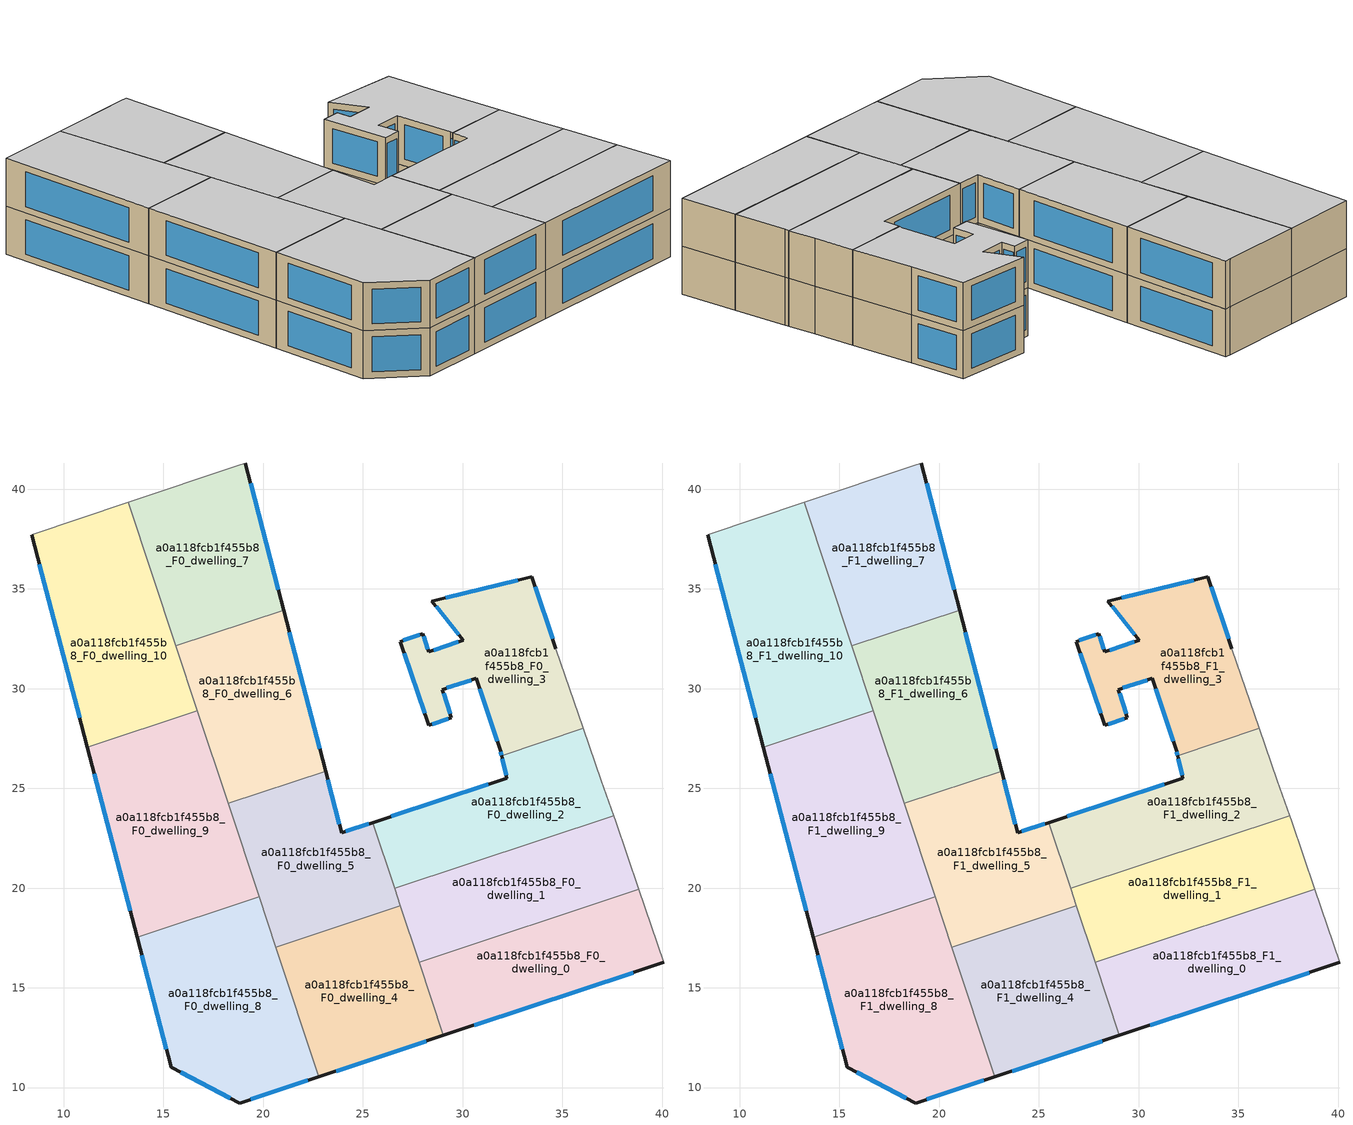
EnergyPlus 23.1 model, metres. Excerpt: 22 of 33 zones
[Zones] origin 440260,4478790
a0a118fcb1f455b8_F0_dwelling_0
 floor ground (EU_floor_Construction): 38.83,19.95 40.09,16.27 29.04,12.61 27.82,16.3 z0
 wall outside (EU_wall_Construction): 29.04,12.61 40.09,16.27 z0:3
 wall to a0a118fcb1f455b8_F0_dwelling_1 (EU_wall_Construction): 38.83,19.95 27.82,16.3 z0:3
 wall adiabatic (EU_wall_Construction): 40.09,16.27 38.83,19.95 z0:3
 wall to a0a118fcb1f455b8_F0_dwelling_4 (EU_wall_Construction): 27.82,16.3 29.04,12.61 z0:3
 window (EU_Window_Construction): 30.57,13.12 38.55,15.76 z0.42:2.58
a0a118fcb1f455b8_F0_dwelling_1
 floor ground (EU_floor_Construction): 37.67,23.36 38.83,19.95 27.82,16.3 26.59,19.99 37.57,23.63 z0
 wall to a0a118fcb1f455b8_F0_dwelling_2 (EU_wall_Construction): 37.57,23.63 26.59,19.99 z0:3
 wall adiabatic (EU_wall_Construction): 38.83,19.95 37.67,23.36 37.57,23.63 z0:3
 wall to a0a118fcb1f455b8_F0_dwelling_5 (EU_wall_Construction): 26.59,19.99 26.88,19.11 z0:3
 wall to a0a118fcb1f455b8_F0_dwelling_4 (EU_wall_Construction): 26.88,19.11 27.82,16.3 z0:3
a0a118fcb1f455b8_F0_dwelling_10
 floor ground (EU_floor_Construction): 13.23,39.36 16.7,28.89 11.18,27.06 8.39,37.73 z0
 wall outside (EU_wall_Construction): 8.39,37.73 11.18,27.06 z0:3
 wall to a0a118fcb1f455b8_F0_dwelling_9 (EU_wall_Construction): 11.18,27.06 16.7,28.89 z0:3
 wall adiabatic (EU_wall_Construction): 13.23,39.36 8.39,37.73 z0:3
 wall to a0a118fcb1f455b8_F0_dwelling_7 (EU_wall_Construction): 15.62,32.15 13.23,39.36 z0:3
 wall to a0a118fcb1f455b8_F0_dwelling_6 (EU_wall_Construction): 16.7,28.89 15.62,32.15 z0:3
 window (EU_Window_Construction): 8.78,36.25 10.8,28.54 z0.42:2.58
a0a118fcb1f455b8_F0_dwelling_2
 floor ground (EU_floor_Construction): 36.06,28 36.96,25.38 37.57,23.63 26.59,19.99 25.5,23.29 32.22,25.5 31.95,26.64 z0
 wall outside (EU_wall_Construction): 31.95,26.64 32.22,25.5 25.5,23.29 z0:3
 wall adiabatic (EU_wall_Construction): 37.57,23.63 36.96,25.38 36.06,28 z0:3
 wall to a0a118fcb1f455b8_F0_dwelling_3 (EU_wall_Construction): 36.06,28 31.95,26.64 z0:3
 wall to a0a118fcb1f455b8_F0_dwelling_5 (EU_wall_Construction): 25.5,23.29 26.59,19.99 z0:3
 window (EU_Window_Construction): 31.29,25.2 26.43,23.6 / 31.99,26.49 32.19,25.66 z0.42:2.58
a0a118fcb1f455b8_F0_dwelling_3
 floor ground (EU_floor_Construction): 33.47,35.62 34.67,32.01 36.06,28 31.95,26.64 31.9,26.86 30.68,30.51 28.98,29.96 29.44,28.55 28.31,28.18 26.86,32.36 28,32.76 28.3,31.85 30.02,32.44 28.46,34.39 z0
 wall outside (EU_wall_Construction): 34.67,32.01 33.47,35.62 28.46,34.39 30.02,32.44 28.3,31.85 28,32.76 26.86,32.36 28.31,28.18 29.44,28.55 28.98,29.96 30.68,30.51 31.9,26.86 31.95,26.64 z0:3
 wall adiabatic (EU_wall_Construction): 36.06,28 34.67,32.01 z0:3
 window (EU_Window_Construction): 29.38,28.74 29.04,29.76 / 28.47,28.23 29.28,28.5 / 27.06,31.78 28.11,28.76 / 27.84,32.71 27.02,32.42 / 28.26,31.98 28.04,32.64 / 29.78,32.36 28.54,31.93 / 28.68,34.12 29.81,32.71 / 32.77,35.45 29.16,34.56 / 34.51,32.51 33.63,35.12 / 31.91,26.83 31.95,26.68 / 30.85,30.01 31.73,27.37 / 29.21,30.04 30.44,30.44 z0.42:2.58
a0a118fcb1f455b8_F0_dwelling_4
 floor ground (EU_floor_Construction): 26.88,19.11 29.04,12.61 22.78,10.54 20.63,17.04 z0
 wall outside (EU_wall_Construction): 22.78,10.54 29.04,12.61 z0:3
 wall to a0a118fcb1f455b8_F0_dwelling_5 (EU_wall_Construction): 26.88,19.11 20.63,17.04 z0:3
 wall to a0a118fcb1f455b8_F0_dwelling_8 (EU_wall_Construction): 20.63,17.04 22.78,10.54 z0:3
 window (EU_Window_Construction): 23.65,10.83 28.17,12.32 z0.42:2.58
a0a118fcb1f455b8_F0_dwelling_5
 floor ground (EU_floor_Construction): 25.5,23.29 26.88,19.11 20.63,17.04 18.24,24.25 23.13,25.87 23.93,22.77 z0
 wall outside (EU_wall_Construction): 25.5,23.29 23.93,22.77 23.13,25.87 z0:3
 wall to a0a118fcb1f455b8_F0_dwelling_6 (EU_wall_Construction): 23.13,25.87 18.24,24.25 z0:3
 wall to a0a118fcb1f455b8_F0_dwelling_9 (EU_wall_Construction): 18.24,24.25 19.79,19.57 z0:3
 wall to a0a118fcb1f455b8_F0_dwelling_8 (EU_wall_Construction): 19.79,19.57 20.63,17.04 z0:3
 window (EU_Window_Construction): 23.82,23.2 23.24,25.44 / 25.28,23.22 24.15,22.85 z0.42:2.58
a0a118fcb1f455b8_F0_dwelling_6
 floor ground (EU_floor_Construction): 21.02,33.94 23.13,25.87 18.24,24.25 15.62,32.15 z0
 wall outside (EU_wall_Construction): 23.13,25.87 21.02,33.94 z0:3
 wall to a0a118fcb1f455b8_F0_dwelling_7 (EU_wall_Construction): 21.02,33.94 15.62,32.15 z0:3
 wall to a0a118fcb1f455b8_F0_dwelling_9 (EU_wall_Construction): 16.7,28.89 18.24,24.25 z0:3
 window (EU_Window_Construction): 22.83,26.99 21.31,32.82 z0.42:2.58
a0a118fcb1f455b8_F0_dwelling_7
 floor ground (EU_floor_Construction): 19.1,41.32 21.02,33.94 15.62,32.15 13.23,39.36 18.69,41.19 z0
 wall outside (EU_wall_Construction): 21.02,33.94 19.1,41.32 z0:3
 wall adiabatic (EU_wall_Construction): 19.1,41.32 18.69,41.19 13.23,39.36 z0:3
 window (EU_Window_Construction): 20.75,34.96 19.36,40.29 z0.42:2.58
a0a118fcb1f455b8_F0_dwelling_8
 floor ground (EU_floor_Construction): 19.79,19.57 22.78,10.54 18.82,9.23 15.38,11.03 13.67,17.54 z0
 wall outside (EU_wall_Construction): 13.67,17.54 15.38,11.03 18.82,9.23 22.78,10.54 z0:3
 wall to a0a118fcb1f455b8_F0_dwelling_9 (EU_wall_Construction): 19.79,19.57 13.67,17.54 z0:3
 window (EU_Window_Construction): 19.37,9.41 22.23,10.36 / 15.86,10.78 18.34,9.48 / 13.91,16.64 15.14,11.93 z0.42:2.58
a0a118fcb1f455b8_F0_dwelling_9
 floor ground (EU_floor_Construction): 16.7,28.89 19.79,19.57 13.67,17.54 11.18,27.06 z0
 wall outside (EU_wall_Construction): 11.18,27.06 13.67,17.54 z0:3
 window (EU_Window_Construction): 11.53,25.74 13.33,18.86 z0.42:2.58
a0a118fcb1f455b8_F1_dwelling_0
 floor to a0a118fcb1f455b8_F0_dwelling_0 (EU_floor_Construction): 38.83,19.95 40.09,16.27 29.04,12.61 27.82,16.3 z3
 wall outside (EU_wall_Construction): 29.04,12.61 40.09,16.27 z3:6
 wall to a0a118fcb1f455b8_F1_dwelling_1 (EU_wall_Construction): 38.83,19.95 27.82,16.3 z3:6
 wall adiabatic (EU_wall_Construction): 40.09,16.27 38.83,19.95 z3:6
 wall to a0a118fcb1f455b8_F1_dwelling_4 (EU_wall_Construction): 27.82,16.3 29.04,12.61 z3:6
 window (EU_Window_Construction): 30.57,13.12 38.55,15.76 z3.42:5.58
 ceiling to a0a118fcb1f455b8_F2_dwelling_0 (EU_floor_Construction): 40.09,16.27 38.83,19.95 27.82,16.3 29.04,12.61 z6
a0a118fcb1f455b8_F1_dwelling_1
 floor to a0a118fcb1f455b8_F0_dwelling_1 (EU_floor_Construction): 37.67,23.36 38.83,19.95 27.82,16.3 26.59,19.99 37.57,23.63 z3
 wall to a0a118fcb1f455b8_F1_dwelling_2 (EU_wall_Construction): 37.57,23.63 26.59,19.99 z3:6
 wall adiabatic (EU_wall_Construction): 38.83,19.95 37.67,23.36 37.57,23.63 z3:6
 wall to a0a118fcb1f455b8_F1_dwelling_5 (EU_wall_Construction): 26.59,19.99 26.88,19.11 z3:6
 wall to a0a118fcb1f455b8_F1_dwelling_4 (EU_wall_Construction): 26.88,19.11 27.82,16.3 z3:6
 ceiling to a0a118fcb1f455b8_F2_dwelling_1 (EU_floor_Construction): 38.83,19.95 37.67,23.36 37.57,23.63 26.59,19.99 27.82,16.3 z6
a0a118fcb1f455b8_F1_dwelling_10
 floor to a0a118fcb1f455b8_F0_dwelling_10 (EU_floor_Construction): 13.23,39.36 16.7,28.89 11.18,27.06 8.39,37.73 z3
 wall outside (EU_wall_Construction): 8.39,37.73 11.18,27.06 z3:6
 wall to a0a118fcb1f455b8_F1_dwelling_9 (EU_wall_Construction): 11.18,27.06 16.7,28.89 z3:6
 wall adiabatic (EU_wall_Construction): 13.23,39.36 8.39,37.73 z3:6
 wall to a0a118fcb1f455b8_F1_dwelling_7 (EU_wall_Construction): 15.62,32.15 13.23,39.36 z3:6
 wall to a0a118fcb1f455b8_F1_dwelling_6 (EU_wall_Construction): 16.7,28.89 15.62,32.15 z3:6
 window (EU_Window_Construction): 8.78,36.25 10.8,28.54 z3.42:5.58
 ceiling to a0a118fcb1f455b8_F2_dwelling_10 (EU_floor_Construction): 16.7,28.89 13.23,39.36 8.39,37.73 11.18,27.06 z6
a0a118fcb1f455b8_F1_dwelling_2
 floor to a0a118fcb1f455b8_F0_dwelling_2 (EU_floor_Construction): 36.06,28 36.96,25.38 37.57,23.63 26.59,19.99 25.5,23.29 32.22,25.5 31.95,26.64 z3
 wall outside (EU_wall_Construction): 31.95,26.64 32.22,25.5 25.5,23.29 z3:6
 wall adiabatic (EU_wall_Construction): 37.57,23.63 36.96,25.38 36.06,28 z3:6
 wall to a0a118fcb1f455b8_F1_dwelling_3 (EU_wall_Construction): 36.06,28 31.95,26.64 z3:6
 wall to a0a118fcb1f455b8_F1_dwelling_5 (EU_wall_Construction): 25.5,23.29 26.59,19.99 z3:6
 window (EU_Window_Construction): 31.29,25.2 26.43,23.6 / 31.99,26.49 32.19,25.66 z3.42:5.58
 ceiling to a0a118fcb1f455b8_F2_dwelling_2 (EU_floor_Construction): 37.57,23.63 36.96,25.38 36.06,28 31.95,26.64 32.22,25.5 25.5,23.29 26.59,19.99 z6
a0a118fcb1f455b8_F1_dwelling_3
 floor to a0a118fcb1f455b8_F0_dwelling_3 (EU_floor_Construction): 33.47,35.62 34.67,32.01 36.06,28 31.95,26.64 31.9,26.86 30.68,30.51 28.98,29.96 29.44,28.55 28.31,28.18 26.86,32.36 28,32.76 28.3,31.85 30.02,32.44 28.46,34.39 z3
 wall outside (EU_wall_Construction): 34.67,32.01 33.47,35.62 28.46,34.39 30.02,32.44 28.3,31.85 28,32.76 26.86,32.36 28.31,28.18 29.44,28.55 28.98,29.96 30.68,30.51 31.9,26.86 31.95,26.64 z3:6
 wall adiabatic (EU_wall_Construction): 36.06,28 34.67,32.01 z3:6
 window (EU_Window_Construction): 29.38,28.74 29.04,29.76 / 28.47,28.23 29.28,28.5 / 27.06,31.78 28.11,28.76 / 27.84,32.71 27.02,32.42 / 28.26,31.98 28.04,32.64 / 29.78,32.36 28.54,31.93 / 28.68,34.12 29.81,32.71 / 32.77,35.45 29.16,34.56 / 34.51,32.51 33.63,35.12 / 31.91,26.83 31.95,26.68 / 30.85,30.01 31.73,27.37 / 29.21,30.04 30.44,30.44 z3.42:5.58
 ceiling to a0a118fcb1f455b8_F2_dwelling_3 (EU_floor_Construction): 36.06,28 34.67,32.01 33.47,35.62 28.46,34.39 30.02,32.44 28.3,31.85 28,32.76 26.86,32.36 28.31,28.18 29.44,28.55 28.98,29.96 30.68,30.51 31.9,26.86 31.95,26.64 z6
a0a118fcb1f455b8_F1_dwelling_4
 floor to a0a118fcb1f455b8_F0_dwelling_4 (EU_floor_Construction): 26.88,19.11 29.04,12.61 22.78,10.54 20.63,17.04 z3
 wall outside (EU_wall_Construction): 22.78,10.54 29.04,12.61 z3:6
 wall to a0a118fcb1f455b8_F1_dwelling_5 (EU_wall_Construction): 26.88,19.11 20.63,17.04 z3:6
 wall to a0a118fcb1f455b8_F1_dwelling_8 (EU_wall_Construction): 20.63,17.04 22.78,10.54 z3:6
 window (EU_Window_Construction): 23.65,10.83 28.17,12.32 z3.42:5.58
 ceiling to a0a118fcb1f455b8_F2_dwelling_4 (EU_floor_Construction): 29.04,12.61 26.88,19.11 20.63,17.04 22.78,10.54 z6
a0a118fcb1f455b8_F1_dwelling_5
 floor to a0a118fcb1f455b8_F0_dwelling_5 (EU_floor_Construction): 25.5,23.29 26.88,19.11 20.63,17.04 18.24,24.25 23.13,25.87 23.93,22.77 z3
 wall outside (EU_wall_Construction): 25.5,23.29 23.93,22.77 23.13,25.87 z3:6
 wall to a0a118fcb1f455b8_F1_dwelling_6 (EU_wall_Construction): 23.13,25.87 18.24,24.25 z3:6
 wall to a0a118fcb1f455b8_F1_dwelling_9 (EU_wall_Construction): 18.24,24.25 19.79,19.57 z3:6
 wall to a0a118fcb1f455b8_F1_dwelling_8 (EU_wall_Construction): 19.79,19.57 20.63,17.04 z3:6
 window (EU_Window_Construction): 23.82,23.2 23.24,25.44 / 25.28,23.22 24.15,22.85 z3.42:5.58
 ceiling to a0a118fcb1f455b8_F2_dwelling_5 (EU_floor_Construction): 26.88,19.11 25.5,23.29 23.93,22.77 23.13,25.87 18.24,24.25 20.63,17.04 z6
a0a118fcb1f455b8_F1_dwelling_6
 floor to a0a118fcb1f455b8_F0_dwelling_6 (EU_floor_Construction): 21.02,33.94 23.13,25.87 18.24,24.25 15.62,32.15 z3
 wall outside (EU_wall_Construction): 23.13,25.87 21.02,33.94 z3:6
 wall to a0a118fcb1f455b8_F1_dwelling_7 (EU_wall_Construction): 21.02,33.94 15.62,32.15 z3:6
 wall to a0a118fcb1f455b8_F1_dwelling_9 (EU_wall_Construction): 16.7,28.89 18.24,24.25 z3:6
 window (EU_Window_Construction): 22.83,26.99 21.31,32.82 z3.42:5.58
 ceiling to a0a118fcb1f455b8_F2_dwelling_6 (EU_floor_Construction): 23.13,25.87 21.02,33.94 15.62,32.15 18.24,24.25 z6
a0a118fcb1f455b8_F1_dwelling_7
 floor to a0a118fcb1f455b8_F0_dwelling_7 (EU_floor_Construction): 19.1,41.32 21.02,33.94 15.62,32.15 13.23,39.36 18.69,41.19 z3
 wall outside (EU_wall_Construction): 21.02,33.94 19.1,41.32 z3:6
 wall adiabatic (EU_wall_Construction): 19.1,41.32 18.69,41.19 13.23,39.36 z3:6
 window (EU_Window_Construction): 20.75,34.96 19.36,40.29 z3.42:5.58
 ceiling to a0a118fcb1f455b8_F2_dwelling_7 (EU_floor_Construction): 21.02,33.94 19.1,41.32 18.69,41.19 13.23,39.36 15.62,32.15 z6
a0a118fcb1f455b8_F1_dwelling_8
 floor to a0a118fcb1f455b8_F0_dwelling_8 (EU_floor_Construction): 19.79,19.57 22.78,10.54 18.82,9.23 15.38,11.03 13.67,17.54 z3
 wall outside (EU_wall_Construction): 13.67,17.54 15.38,11.03 18.82,9.23 22.78,10.54 z3:6
 wall to a0a118fcb1f455b8_F1_dwelling_9 (EU_wall_Construction): 19.79,19.57 13.67,17.54 z3:6
 window (EU_Window_Construction): 19.37,9.41 22.23,10.36 / 15.86,10.78 18.34,9.48 / 13.91,16.64 15.14,11.93 z3.42:5.58
 ceiling to a0a118fcb1f455b8_F2_dwelling_8 (EU_floor_Construction): 22.78,10.54 19.79,19.57 13.67,17.54 15.38,11.03 18.82,9.23 z6
a0a118fcb1f455b8_F1_dwelling_9
 floor to a0a118fcb1f455b8_F0_dwelling_9 (EU_floor_Construction): 16.7,28.89 19.79,19.57 13.67,17.54 11.18,27.06 z3
 wall outside (EU_wall_Construction): 11.18,27.06 13.67,17.54 z3:6
 window (EU_Window_Construction): 11.53,25.74 13.33,18.86 z3.42:5.58
 ceiling to a0a118fcb1f455b8_F2_dwelling_9 (EU_floor_Construction): 19.79,19.57 16.7,28.89 11.18,27.06 13.67,17.54 z6
[Building]
EU S2 Campaign: North Axis=0; Terrain=City; Solar Distribution=FullExterior
[Site:Location]
Madrid: Latitude=40.5; Longitude=-3.5; Time Zone=1; Elevation=609
[SizingPeriod:WeatherFileDays]
AnnualSizingPeriod: Begin Month=1; Begin Day of Month=1; End Month=12; End Day of Month=31; Day of Week for Start Day=Monday; Use Weather File Daylight Saving Period=No; Use Weather File Rain and Snow Indicators=No
[MATERIAL]
EU_InternalMass_Material: Roughness=MediumRough; Thickness=0.1; Conductivity=1; Density=1800; Specific Heat=900; Thermal Absorptance=0.9; Solar Absorptance=0.7; Visible Absorptance=0.7
[MATERIAL:NOMASS] Roughness=MediumRough; Thermal Absorptance=0.9; Solar Absorptance=0.7; Visible Absorptance=0.7
Name | Thermal Resistance
EU_wall_NoMass | 1.60022
EU_floor_NoMass | 0.470652
[WINDOWMATERIAL:SIMPLEGLAZINGSYSTEM]
EU_Window_SimpleGlazing: UFactor=3.28802; Solar Heat Gain Coefficient=0.85; Visible Transmittance=0.85
[CONSTRUCTION]
EU_wall_Construction: EU_wall_NoMass
EU_floor_Construction: EU_floor_NoMass
EU_Window_Construction: EU_Window_SimpleGlazing
EU_InternalMass_Construction: EU_InternalMass_Material
[ZONE] Type=1; Multiplier=1; Ceiling Height=autocalculate; Floor Area=autocalculate; Part of Total Floor Area=Yes
Name | Volume
a0a118fcb1f455b8_F0_dwelling_0; a0a118fcb1f455b8_F1_dwelling_0 | 135.339
a0a118fcb1f455b8_F0_dwelling_1; a0a118fcb1f455b8_F1_dwelling_1 | 135.35
a0a118fcb1f455b8_F0_dwelling_10; a0a118fcb1f455b8_F1_dwelling_10 | 180.489
a0a118fcb1f455b8_F0_dwelling_2; a0a118fcb1f455b8_F1_dwelling_2 | 135.334
a0a118fcb1f455b8_F0_dwelling_3; a0a118fcb1f455b8_F1_dwelling_3 | 135.348
a0a118fcb1f455b8_F0_dwelling_4; a0a118fcb1f455b8_F1_dwelling_4 | 135.356
a0a118fcb1f455b8_F0_dwelling_5; a0a118fcb1f455b8_F1_dwelling_5 | 135.352
a0a118fcb1f455b8_F0_dwelling_6; a0a118fcb1f455b8_F1_dwelling_6 | 135.367
a0a118fcb1f455b8_F0_dwelling_7; a0a118fcb1f455b8_F1_dwelling_7 | 135.364
a0a118fcb1f455b8_F0_dwelling_8; a0a118fcb1f455b8_F1_dwelling_8 | 180.465
a0a118fcb1f455b8_F0_dwelling_9; a0a118fcb1f455b8_F1_dwelling_9 | 180.479
[INTERNALMASS] Construction=EU_InternalMass_Construction
Name | Zone or ZoneList | Surface Area
a0a118fcb1f455b8_F0_dwelling_0_EU_InternalMass | a0a118fcb1f455b8_F0_dwelling_0 | 45.1129
a0a118fcb1f455b8_F0_dwelling_1_EU_InternalMass | a0a118fcb1f455b8_F0_dwelling_1 | 45.1166
a0a118fcb1f455b8_F0_dwelling_2_EU_InternalMass | a0a118fcb1f455b8_F0_dwelling_2 | 45.1113
a0a118fcb1f455b8_F0_dwelling_3_EU_InternalMass | a0a118fcb1f455b8_F0_dwelling_3 | 45.1158
a0a118fcb1f455b8_F0_dwelling_4_EU_InternalMass | a0a118fcb1f455b8_F0_dwelling_4 | 45.1185
a0a118fcb1f455b8_F0_dwelling_5_EU_InternalMass | a0a118fcb1f455b8_F0_dwelling_5 | 45.1174
a0a118fcb1f455b8_F0_dwelling_6_EU_InternalMass | a0a118fcb1f455b8_F0_dwelling_6 | 45.1223
a0a118fcb1f455b8_F0_dwelling_7_EU_InternalMass | a0a118fcb1f455b8_F0_dwelling_7 | 45.1211
a0a118fcb1f455b8_F0_dwelling_8_EU_InternalMass | a0a118fcb1f455b8_F0_dwelling_8 | 60.1548
a0a118fcb1f455b8_F0_dwelling_9_EU_InternalMass | a0a118fcb1f455b8_F0_dwelling_9 | 60.1596
a0a118fcb1f455b8_F0_dwelling_10_EU_InternalMass | a0a118fcb1f455b8_F0_dwelling_10 | 60.163
a0a118fcb1f455b8_F1_dwelling_0_EU_InternalMass | a0a118fcb1f455b8_F1_dwelling_0 | 45.1129
a0a118fcb1f455b8_F1_dwelling_1_EU_InternalMass | a0a118fcb1f455b8_F1_dwelling_1 | 45.1166
a0a118fcb1f455b8_F1_dwelling_2_EU_InternalMass | a0a118fcb1f455b8_F1_dwelling_2 | 45.1113
a0a118fcb1f455b8_F1_dwelling_3_EU_InternalMass | a0a118fcb1f455b8_F1_dwelling_3 | 45.1158
a0a118fcb1f455b8_F1_dwelling_4_EU_InternalMass | a0a118fcb1f455b8_F1_dwelling_4 | 45.1185
a0a118fcb1f455b8_F1_dwelling_5_EU_InternalMass | a0a118fcb1f455b8_F1_dwelling_5 | 45.1174
a0a118fcb1f455b8_F1_dwelling_6_EU_InternalMass | a0a118fcb1f455b8_F1_dwelling_6 | 45.1223
a0a118fcb1f455b8_F1_dwelling_7_EU_InternalMass | a0a118fcb1f455b8_F1_dwelling_7 | 45.1211
a0a118fcb1f455b8_F1_dwelling_8_EU_InternalMass | a0a118fcb1f455b8_F1_dwelling_8 | 60.1548
a0a118fcb1f455b8_F1_dwelling_9_EU_InternalMass | a0a118fcb1f455b8_F1_dwelling_9 | 60.1596
a0a118fcb1f455b8_F1_dwelling_10_EU_InternalMass | a0a118fcb1f455b8_F1_dwelling_10 | 60.163
[OTHEREQUIPMENT] Fuel Type=Electricity; Design Level Calculation Method=Watts/Area; Power per Zone Floor Area=1; Fraction Latent=0; Fraction Radiant=0; Fraction Lost=0; Carbon Dioxide Generation Rate=0; EndUse Subcategory=EU_Step8_InternalGains
Name | Zone or ZoneList or Space or SpaceList | Schedule
EU_Step8_InternalGain_a0a118fcb1f455b8_F0_dwelling_0_f000 | a0a118fcb1f455b8_F0_dwelling_0 | EU_Step8_GainSchedule_a0a118fcb1f455b8_F0_dwelling_0_f000
EU_Step8_InternalGain_a0a118fcb1f455b8_F0_dwelling_1_f000 | a0a118fcb1f455b8_F0_dwelling_1 | EU_Step8_GainSchedule_a0a118fcb1f455b8_F0_dwelling_1_f000
EU_Step8_InternalGain_a0a118fcb1f455b8_F0_dwelling_2_f000 | a0a118fcb1f455b8_F0_dwelling_2 | EU_Step8_GainSchedule_a0a118fcb1f455b8_F0_dwelling_2_f000
EU_Step8_InternalGain_a0a118fcb1f455b8_F0_dwelling_3_f000 | a0a118fcb1f455b8_F0_dwelling_3 | EU_Step8_GainSchedule_a0a118fcb1f455b8_F0_dwelling_3_f000
EU_Step8_InternalGain_a0a118fcb1f455b8_F0_dwelling_4_f000 | a0a118fcb1f455b8_F0_dwelling_4 | EU_Step8_GainSchedule_a0a118fcb1f455b8_F0_dwelling_4_f000
EU_Step8_InternalGain_a0a118fcb1f455b8_F0_dwelling_5_f000 | a0a118fcb1f455b8_F0_dwelling_5 | EU_Step8_GainSchedule_a0a118fcb1f455b8_F0_dwelling_5_f000
EU_Step8_InternalGain_a0a118fcb1f455b8_F0_dwelling_6_f000 | a0a118fcb1f455b8_F0_dwelling_6 | EU_Step8_GainSchedule_a0a118fcb1f455b8_F0_dwelling_6_f000
EU_Step8_InternalGain_a0a118fcb1f455b8_F0_dwelling_7_f000 | a0a118fcb1f455b8_F0_dwelling_7 | EU_Step8_GainSchedule_a0a118fcb1f455b8_F0_dwelling_7_f000
EU_Step8_InternalGain_a0a118fcb1f455b8_F0_dwelling_8_f000 | a0a118fcb1f455b8_F0_dwelling_8 | EU_Step8_GainSchedule_a0a118fcb1f455b8_F0_dwelling_8_f000
EU_Step8_InternalGain_a0a118fcb1f455b8_F0_dwelling_9_f000 | a0a118fcb1f455b8_F0_dwelling_9 | EU_Step8_GainSchedule_a0a118fcb1f455b8_F0_dwelling_9_f000
EU_Step8_InternalGain_a0a118fcb1f455b8_F0_dwelling_10_f000 | a0a118fcb1f455b8_F0_dwelling_10 | EU_Step8_GainSchedule_a0a118fcb1f455b8_F0_dwelling_10_f000
EU_Step8_InternalGain_a0a118fcb1f455b8_F1_dwelling_0_f000 | a0a118fcb1f455b8_F1_dwelling_0 | EU_Step8_GainSchedule_a0a118fcb1f455b8_F1_dwelling_0_f000
EU_Step8_InternalGain_a0a118fcb1f455b8_F1_dwelling_1_f000 | a0a118fcb1f455b8_F1_dwelling_1 | EU_Step8_GainSchedule_a0a118fcb1f455b8_F1_dwelling_1_f000
EU_Step8_InternalGain_a0a118fcb1f455b8_F1_dwelling_2_f000 | a0a118fcb1f455b8_F1_dwelling_2 | EU_Step8_GainSchedule_a0a118fcb1f455b8_F1_dwelling_2_f000
EU_Step8_InternalGain_a0a118fcb1f455b8_F1_dwelling_3_f000 | a0a118fcb1f455b8_F1_dwelling_3 | EU_Step8_GainSchedule_a0a118fcb1f455b8_F1_dwelling_3_f000
EU_Step8_InternalGain_a0a118fcb1f455b8_F1_dwelling_4_f000 | a0a118fcb1f455b8_F1_dwelling_4 | EU_Step8_GainSchedule_a0a118fcb1f455b8_F1_dwelling_4_f000
EU_Step8_InternalGain_a0a118fcb1f455b8_F1_dwelling_5_f000 | a0a118fcb1f455b8_F1_dwelling_5 | EU_Step8_GainSchedule_a0a118fcb1f455b8_F1_dwelling_5_f000
EU_Step8_InternalGain_a0a118fcb1f455b8_F1_dwelling_6_f000 | a0a118fcb1f455b8_F1_dwelling_6 | EU_Step8_GainSchedule_a0a118fcb1f455b8_F1_dwelling_6_f000
EU_Step8_InternalGain_a0a118fcb1f455b8_F1_dwelling_7_f000 | a0a118fcb1f455b8_F1_dwelling_7 | EU_Step8_GainSchedule_a0a118fcb1f455b8_F1_dwelling_7_f000
EU_Step8_InternalGain_a0a118fcb1f455b8_F1_dwelling_8_f000 | a0a118fcb1f455b8_F1_dwelling_8 | EU_Step8_GainSchedule_a0a118fcb1f455b8_F1_dwelling_8_f000
EU_Step8_InternalGain_a0a118fcb1f455b8_F1_dwelling_9_f000 | a0a118fcb1f455b8_F1_dwelling_9 | EU_Step8_GainSchedule_a0a118fcb1f455b8_F1_dwelling_9_f000
EU_Step8_InternalGain_a0a118fcb1f455b8_F1_dwelling_10_f000 | a0a118fcb1f455b8_F1_dwelling_10 | EU_Step8_GainSchedule_a0a118fcb1f455b8_F1_dwelling_10_f000
[ZONEVENTILATION:DESIGNFLOWRATE] Schedule=EU_AlwaysOn; Design Flow Rate Calculation Method=AirChanges/Hour; Air Changes per Hour=0.480704; Ventilation Type=Natural; Fan Pressure Rise=0; Fan Total Efficiency=1; Constant Term Coefficient=1; Temperature Term Coefficient=0; Velocity Term Coefficient=0; Velocity Squared Term Coefficient=0; Minimum Indoor Temperature=-100; Maximum Indoor Temperature=100; Delta Temperature=-100; Minimum Outdoor Temperature=-100; Maximum Outdoor Temperature=100; Maximum Wind Speed=40
Name | Zone or ZoneList or Space or SpaceList
EU_ConstantAir_a0a118fcb1f455b8_F0_dwelling_0 | a0a118fcb1f455b8_F0_dwelling_0
EU_ConstantAir_a0a118fcb1f455b8_F0_dwelling_1 | a0a118fcb1f455b8_F0_dwelling_1
EU_ConstantAir_a0a118fcb1f455b8_F0_dwelling_2 | a0a118fcb1f455b8_F0_dwelling_2
EU_ConstantAir_a0a118fcb1f455b8_F0_dwelling_3 | a0a118fcb1f455b8_F0_dwelling_3
EU_ConstantAir_a0a118fcb1f455b8_F0_dwelling_4 | a0a118fcb1f455b8_F0_dwelling_4
EU_ConstantAir_a0a118fcb1f455b8_F0_dwelling_5 | a0a118fcb1f455b8_F0_dwelling_5
EU_ConstantAir_a0a118fcb1f455b8_F0_dwelling_6 | a0a118fcb1f455b8_F0_dwelling_6
EU_ConstantAir_a0a118fcb1f455b8_F0_dwelling_7 | a0a118fcb1f455b8_F0_dwelling_7
EU_ConstantAir_a0a118fcb1f455b8_F0_dwelling_8 | a0a118fcb1f455b8_F0_dwelling_8
EU_ConstantAir_a0a118fcb1f455b8_F0_dwelling_9 | a0a118fcb1f455b8_F0_dwelling_9
EU_ConstantAir_a0a118fcb1f455b8_F0_dwelling_10 | a0a118fcb1f455b8_F0_dwelling_10
EU_ConstantAir_a0a118fcb1f455b8_F1_dwelling_0 | a0a118fcb1f455b8_F1_dwelling_0
EU_ConstantAir_a0a118fcb1f455b8_F1_dwelling_1 | a0a118fcb1f455b8_F1_dwelling_1
EU_ConstantAir_a0a118fcb1f455b8_F1_dwelling_2 | a0a118fcb1f455b8_F1_dwelling_2
EU_ConstantAir_a0a118fcb1f455b8_F1_dwelling_3 | a0a118fcb1f455b8_F1_dwelling_3
EU_ConstantAir_a0a118fcb1f455b8_F1_dwelling_4 | a0a118fcb1f455b8_F1_dwelling_4
EU_ConstantAir_a0a118fcb1f455b8_F1_dwelling_5 | a0a118fcb1f455b8_F1_dwelling_5
EU_ConstantAir_a0a118fcb1f455b8_F1_dwelling_6 | a0a118fcb1f455b8_F1_dwelling_6
EU_ConstantAir_a0a118fcb1f455b8_F1_dwelling_7 | a0a118fcb1f455b8_F1_dwelling_7
EU_ConstantAir_a0a118fcb1f455b8_F1_dwelling_8 | a0a118fcb1f455b8_F1_dwelling_8
EU_ConstantAir_a0a118fcb1f455b8_F1_dwelling_9 | a0a118fcb1f455b8_F1_dwelling_9
EU_ConstantAir_a0a118fcb1f455b8_F1_dwelling_10 | a0a118fcb1f455b8_F1_dwelling_10
[HVACTEMPLATE:THERMOSTAT] Constant Heating Setpoint=20; Constant Cooling Setpoint=50
EU_HeatOnly_a0a118fcb1f455b8_F0_dwelling_0; EU_HeatOnly_a0a118fcb1f455b8_F0_dwelling_1; EU_HeatOnly_a0a118fcb1f455b8_F0_dwelling_2; EU_HeatOnly_a0a118fcb1f455b8_F0_dwelling_3; EU_HeatOnly_a0a118fcb1f455b8_F0_dwelling_4; EU_HeatOnly_a0a118fcb1f455b8_F0_dwelling_5; EU_HeatOnly_a0a118fcb1f455b8_F0_dwelling_6; EU_HeatOnly_a0a118fcb1f455b8_F0_dwelling_7; EU_HeatOnly_a0a118fcb1f455b8_F0_dwelling_8; EU_HeatOnly_a0a118fcb1f455b8_F0_dwelling_9; EU_HeatOnly_a0a118fcb1f455b8_F0_dwelling_10; EU_HeatOnly_a0a118fcb1f455b8_F1_dwelling_0; EU_HeatOnly_a0a118fcb1f455b8_F1_dwelling_1; EU_HeatOnly_a0a118fcb1f455b8_F1_dwelling_2; EU_HeatOnly_a0a118fcb1f455b8_F1_dwelling_3; EU_HeatOnly_a0a118fcb1f455b8_F1_dwelling_4; EU_HeatOnly_a0a118fcb1f455b8_F1_dwelling_5; EU_HeatOnly_a0a118fcb1f455b8_F1_dwelling_6; EU_HeatOnly_a0a118fcb1f455b8_F1_dwelling_7; EU_HeatOnly_a0a118fcb1f455b8_F1_dwelling_8; EU_HeatOnly_a0a118fcb1f455b8_F1_dwelling_9; EU_HeatOnly_a0a118fcb1f455b8_F1_dwelling_10; EU_HeatOnly_a0a118fcb1f455b8_F2_dwelling_0; EU_HeatOnly_a0a118fcb1f455b8_F2_dwelling_1; EU_HeatOnly_a0a118fcb1f455b8_F2_dwelling_2; EU_HeatOnly_a0a118fcb1f455b8_F2_dwelling_3; EU_HeatOnly_a0a118fcb1f455b8_F2_dwelling_4; EU_HeatOnly_a0a118fcb1f455b8_F2_dwelling_5; EU_HeatOnly_a0a118fcb1f455b8_F2_dwelling_6; EU_HeatOnly_a0a118fcb1f455b8_F2_dwelling_7; EU_HeatOnly_a0a118fcb1f455b8_F2_dwelling_8; EU_HeatOnly_a0a118fcb1f455b8_F2_dwelling_9; EU_HeatOnly_a0a118fcb1f455b8_F2_dwelling_10
[HVACTEMPLATE:ZONE:IDEALLOADSAIRSYSTEM] System Availability Schedule=EU_AlwaysOn; Maximum Heating Supply Air Temperature=50; Minimum Cooling Supply Air Temperature=13; Maximum Heating Supply Air Humidity Ratio=0.0156; Minimum Cooling Supply Air Humidity Ratio=0.0077; Heating Limit=NoLimit; Cooling Limit=NoLimit; Heating Availability Schedule=EU_AlwaysOn; Cooling Availability Schedule=EU_CoolingOff; Dehumidification Control Type=ConstantSensibleHeatRatio; Cooling Sensible Heat Ratio=0.7; Dehumidification Setpoint=60; Humidification Control Type=None; Humidification Setpoint=30; Outdoor Air Method=None; Outdoor Air Flow Rate per Person=0.00944; Outdoor Air Flow Rate per Zone Floor Area=0; Outdoor Air Flow Rate per Zone=0; Demand Controlled Ventilation Type=None; Outdoor Air Economizer Type=NoEconomizer; Heat Recovery Type=None; Sensible Heat Recovery Effectiveness=0.7; Latent Heat Recovery Effectiveness=0.65
Name | Template Thermostat
a0a118fcb1f455b8_F0_dwelling_0 | EU_HeatOnly_a0a118fcb1f455b8_F0_dwelling_0
a0a118fcb1f455b8_F0_dwelling_1 | EU_HeatOnly_a0a118fcb1f455b8_F0_dwelling_1
a0a118fcb1f455b8_F0_dwelling_2 | EU_HeatOnly_a0a118fcb1f455b8_F0_dwelling_2
a0a118fcb1f455b8_F0_dwelling_3 | EU_HeatOnly_a0a118fcb1f455b8_F0_dwelling_3
a0a118fcb1f455b8_F0_dwelling_4 | EU_HeatOnly_a0a118fcb1f455b8_F0_dwelling_4
a0a118fcb1f455b8_F0_dwelling_5 | EU_HeatOnly_a0a118fcb1f455b8_F0_dwelling_5
a0a118fcb1f455b8_F0_dwelling_6 | EU_HeatOnly_a0a118fcb1f455b8_F0_dwelling_6
a0a118fcb1f455b8_F0_dwelling_7 | EU_HeatOnly_a0a118fcb1f455b8_F0_dwelling_7
a0a118fcb1f455b8_F0_dwelling_8 | EU_HeatOnly_a0a118fcb1f455b8_F0_dwelling_8
a0a118fcb1f455b8_F0_dwelling_9 | EU_HeatOnly_a0a118fcb1f455b8_F0_dwelling_9
a0a118fcb1f455b8_F0_dwelling_10 | EU_HeatOnly_a0a118fcb1f455b8_F0_dwelling_10
a0a118fcb1f455b8_F1_dwelling_0 | EU_HeatOnly_a0a118fcb1f455b8_F1_dwelling_0
a0a118fcb1f455b8_F1_dwelling_1 | EU_HeatOnly_a0a118fcb1f455b8_F1_dwelling_1
a0a118fcb1f455b8_F1_dwelling_2 | EU_HeatOnly_a0a118fcb1f455b8_F1_dwelling_2
a0a118fcb1f455b8_F1_dwelling_3 | EU_HeatOnly_a0a118fcb1f455b8_F1_dwelling_3
a0a118fcb1f455b8_F1_dwelling_4 | EU_HeatOnly_a0a118fcb1f455b8_F1_dwelling_4
a0a118fcb1f455b8_F1_dwelling_5 | EU_HeatOnly_a0a118fcb1f455b8_F1_dwelling_5
a0a118fcb1f455b8_F1_dwelling_6 | EU_HeatOnly_a0a118fcb1f455b8_F1_dwelling_6
a0a118fcb1f455b8_F1_dwelling_7 | EU_HeatOnly_a0a118fcb1f455b8_F1_dwelling_7
a0a118fcb1f455b8_F1_dwelling_8 | EU_HeatOnly_a0a118fcb1f455b8_F1_dwelling_8
a0a118fcb1f455b8_F1_dwelling_9 | EU_HeatOnly_a0a118fcb1f455b8_F1_dwelling_9
a0a118fcb1f455b8_F1_dwelling_10 | EU_HeatOnly_a0a118fcb1f455b8_F1_dwelling_10
[SIZING:ZONE] Zone Cooling Design Supply Air Temperature Input Method=SupplyAirTemperature; Zone Cooling Design Supply Air Temperature=13; Zone Heating Design Supply Air Temperature Input Method=SupplyAirTemperature; Zone Heating Design Supply Air Temperature=50; Zone Cooling Design Supply Air Humidity Ratio=0.008; Zone Heating Design Supply Air Humidity Ratio=0.008; Cooling Design Air Flow Method=DesignDay; Cooling Design Air Flow Rate=0; Cooling Minimum Air Flow per Zone Floor Area=0.000762; Cooling Minimum Air Flow=0; Cooling Minimum Air Flow Fraction=0.2; Heating Design Air Flow Method=DesignDay; Heating Design Air Flow Rate=0; Heating Maximum Air Flow per Zone Floor Area=0.002032; Heating Maximum Air Flow=0.141576; Heating Maximum Air Flow Fraction=0.3; Account for Dedicated Outdoor Air System=No; Dedicated Outdoor Air System Control Strategy=NeutralSupplyAir; Dedicated Outdoor Air Low Setpoint Temperature for Design=autosize; Dedicated Outdoor Air High Setpoint Temperature for Design=autosize; Zone Load Sizing Method=Sensible Load Only No Latent Load; Zone Latent Cooling Design Supply Air Humidity Ratio Input Method=HumidityRatioDifference; Zone Cooling Design Supply Air Humidity Ratio Difference=0.005; Zone Latent Heating Design Supply Air Humidity Ratio Input Method=HumidityRatioDifference; Zone Humidification Design Supply Air Humidity Ratio Difference=0.005
a0a118fcb1f455b8_F0_dwelling_0; a0a118fcb1f455b8_F0_dwelling_1; a0a118fcb1f455b8_F0_dwelling_2; a0a118fcb1f455b8_F0_dwelling_3; a0a118fcb1f455b8_F0_dwelling_4; a0a118fcb1f455b8_F0_dwelling_5; a0a118fcb1f455b8_F0_dwelling_6; a0a118fcb1f455b8_F0_dwelling_7; a0a118fcb1f455b8_F0_dwelling_8; a0a118fcb1f455b8_F0_dwelling_9; a0a118fcb1f455b8_F0_dwelling_10; a0a118fcb1f455b8_F1_dwelling_0; a0a118fcb1f455b8_F1_dwelling_1; a0a118fcb1f455b8_F1_dwelling_2; a0a118fcb1f455b8_F1_dwelling_3; a0a118fcb1f455b8_F1_dwelling_4; a0a118fcb1f455b8_F1_dwelling_5; a0a118fcb1f455b8_F1_dwelling_6; a0a118fcb1f455b8_F1_dwelling_7; a0a118fcb1f455b8_F1_dwelling_8; a0a118fcb1f455b8_F1_dwelling_9; a0a118fcb1f455b8_F1_dwelling_10
[SCHEDULE:CONSTANT]
Name | Hourly Value
EU_AlwaysOn | 1
EU_CoolingOff | 0
[SCHEDULE:FILE] Column Number=1; Rows to Skip at Top=0; Number of Hours of Data=8760; Column Separator=Comma; Interpolate to Timestep=No; Minutes per Item=60; Adjust Schedule for Daylight Savings=Yes
Name | File
EU_Step8_GainSchedule_a0a118fcb1f455b8_F0_dwelling_0_f000 | ../../schedules/a0a118fcb1f455b8/a0a118fcb1f455b8_F0_dwelling_0_f000_gain.csv
EU_Step8_GainSchedule_a0a118fcb1f455b8_F0_dwelling_1_f000 | ../../schedules/a0a118fcb1f455b8/a0a118fcb1f455b8_F0_dwelling_1_f000_gain.csv
EU_Step8_GainSchedule_a0a118fcb1f455b8_F0_dwelling_2_f000 | ../../schedules/a0a118fcb1f455b8/a0a118fcb1f455b8_F0_dwelling_2_f000_gain.csv
EU_Step8_GainSchedule_a0a118fcb1f455b8_F0_dwelling_3_f000 | ../../schedules/a0a118fcb1f455b8/a0a118fcb1f455b8_F0_dwelling_3_f000_gain.csv
EU_Step8_GainSchedule_a0a118fcb1f455b8_F0_dwelling_4_f000 | ../../schedules/a0a118fcb1f455b8/a0a118fcb1f455b8_F0_dwelling_4_f000_gain.csv
EU_Step8_GainSchedule_a0a118fcb1f455b8_F0_dwelling_5_f000 | ../../schedules/a0a118fcb1f455b8/a0a118fcb1f455b8_F0_dwelling_5_f000_gain.csv
EU_Step8_GainSchedule_a0a118fcb1f455b8_F0_dwelling_6_f000 | ../../schedules/a0a118fcb1f455b8/a0a118fcb1f455b8_F0_dwelling_6_f000_gain.csv
EU_Step8_GainSchedule_a0a118fcb1f455b8_F0_dwelling_7_f000 | ../../schedules/a0a118fcb1f455b8/a0a118fcb1f455b8_F0_dwelling_7_f000_gain.csv
EU_Step8_GainSchedule_a0a118fcb1f455b8_F0_dwelling_8_f000 | ../../schedules/a0a118fcb1f455b8/a0a118fcb1f455b8_F0_dwelling_8_f000_gain.csv
EU_Step8_GainSchedule_a0a118fcb1f455b8_F0_dwelling_9_f000 | ../../schedules/a0a118fcb1f455b8/a0a118fcb1f455b8_F0_dwelling_9_f000_gain.csv
EU_Step8_GainSchedule_a0a118fcb1f455b8_F0_dwelling_10_f000 | ../../schedules/a0a118fcb1f455b8/a0a118fcb1f455b8_F0_dwelling_10_f000_gain.csv
EU_Step8_GainSchedule_a0a118fcb1f455b8_F1_dwelling_0_f000 | ../../schedules/a0a118fcb1f455b8/a0a118fcb1f455b8_F1_dwelling_0_f000_gain.csv
EU_Step8_GainSchedule_a0a118fcb1f455b8_F1_dwelling_1_f000 | ../../schedules/a0a118fcb1f455b8/a0a118fcb1f455b8_F1_dwelling_1_f000_gain.csv
EU_Step8_GainSchedule_a0a118fcb1f455b8_F1_dwelling_2_f000 | ../../schedules/a0a118fcb1f455b8/a0a118fcb1f455b8_F1_dwelling_2_f000_gain.csv
EU_Step8_GainSchedule_a0a118fcb1f455b8_F1_dwelling_3_f000 | ../../schedules/a0a118fcb1f455b8/a0a118fcb1f455b8_F1_dwelling_3_f000_gain.csv
EU_Step8_GainSchedule_a0a118fcb1f455b8_F1_dwelling_4_f000 | ../../schedules/a0a118fcb1f455b8/a0a118fcb1f455b8_F1_dwelling_4_f000_gain.csv
EU_Step8_GainSchedule_a0a118fcb1f455b8_F1_dwelling_5_f000 | ../../schedules/a0a118fcb1f455b8/a0a118fcb1f455b8_F1_dwelling_5_f000_gain.csv
EU_Step8_GainSchedule_a0a118fcb1f455b8_F1_dwelling_6_f000 | ../../schedules/a0a118fcb1f455b8/a0a118fcb1f455b8_F1_dwelling_6_f000_gain.csv
EU_Step8_GainSchedule_a0a118fcb1f455b8_F1_dwelling_7_f000 | ../../schedules/a0a118fcb1f455b8/a0a118fcb1f455b8_F1_dwelling_7_f000_gain.csv
EU_Step8_GainSchedule_a0a118fcb1f455b8_F1_dwelling_8_f000 | ../../schedules/a0a118fcb1f455b8/a0a118fcb1f455b8_F1_dwelling_8_f000_gain.csv
EU_Step8_GainSchedule_a0a118fcb1f455b8_F1_dwelling_9_f000 | ../../schedules/a0a118fcb1f455b8/a0a118fcb1f455b8_F1_dwelling_9_f000_gain.csv
EU_Step8_GainSchedule_a0a118fcb1f455b8_F1_dwelling_10_f000 | ../../schedules/a0a118fcb1f455b8/a0a118fcb1f455b8_F1_dwelling_10_f000_gain.csv
